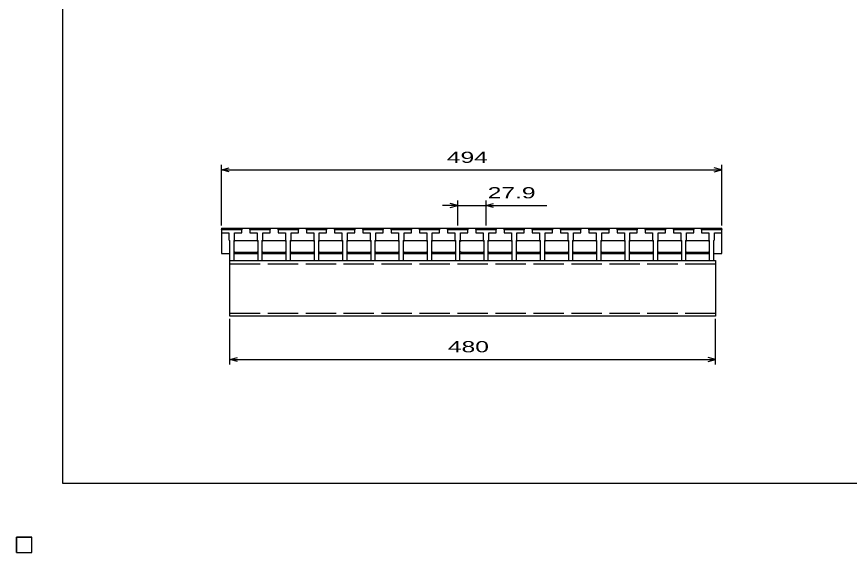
# Model space of a CAD drawing. Units: millimetres, scale not verified. Extents: x -910 to 866, y -641 to 527.
# Drawn here: x -910 to -87, y -641 to -112 of the extents above; entities that cross this region are included whole.
import ezdxf
from ezdxf.enums import TextEntityAlignment as Align

# ---------------------------------------------------------------- set-up
doc = ezdxf.new("R2010")
doc.units = ezdxf.units.MM
doc.header["$LTSCALE"] = 5
doc.linetypes.add('DASHED', pattern=[7.5, 6, -1.5])
for name, color, linetype, lineweight in [('0_2', 150, 'Continuous', 25), ('16', 3, 'Continuous', 25), ('22', 2, 'Continuous', 25)]:
    doc.layers.add(name, color=color, linetype=linetype, lineweight=lineweight)
doc.styles.add('ベクトル', font='')
doc.styles.get('ベクトル').set_extended_font_data('ベクトル')

msp = doc.modelspace()

# ---------------------------------------------------------------- linework, layer by layer
at = {"layer": '0_2'}
for p, q in [((-864.5, -573.25), (-864.5, 526.75)), ((865.5, -573.25), (-864.5, -573.25))]:
    msp.add_line(p, q, dxfattribs=at)
at = {"layer": '16'}
for p, q in [((-707.5, -322.75), (-707, -321.25)), ((-707.5, -321.25), (-213.5, -321.25)), ((-707.5, -321.25), (-707.5, -346.25)), ((-707.5, -322.75), (-707.5, -325.75)), ((-687.5, -322.75), (-707.5, -322.75)), ((-707.5, -325.75), (-700.25, -325.75)), ((-707, -321.25), (-704.1, -321.25)), ((-704.1, -321.25), (-703.6, -322.75)), ((-700.25, -325.75), (-700.25, -332.75)), ((-699.45, -322.75), (-698.95, -321.25)), ((-698.95, -321.25), (-696.05, -321.25)), ((-696.05, -321.25), (-695.55, -322.75)), ((-694.75, -332.75), (-694.75, -325.75)), ((-694.75, -325.75), (-687.5, -325.75)), ((-691.4, -322.75), (-690.9, -321.25)), ((-690.9, -321.25), (-688, -321.25)), ((-688, -321.25), (-687.5, -322.75)), ((-687.5, -325.75), (-687.5, -322.75)), ((-679.6, -322.75), (-679.1, -321.25)), ((-679.6, -322.75), (-679.6, -325.75)), ((-659.6, -322.75), (-679.6, -322.75)), ((-679.6, -325.75), (-672.35, -325.75)), ((-679.1, -321.25), (-676.2, -321.25)), ((-676.2, -321.25), (-675.7, -322.75)), ((-672.35, -325.75), (-672.35, -332.75)), ((-671.55, -322.75), (-671.05, -321.25)), ((-671.05, -321.25), (-668.15, -321.25)), ((-668.15, -321.25), (-667.65, -322.75)), ((-666.85, -332.75), (-666.85, -325.75)), ((-666.85, -325.75), (-659.6, -325.75)), ((-663.5, -322.75), (-663, -321.25)), ((-663, -321.25), (-660.1, -321.25)), ((-660.1, -321.25), (-659.6, -322.75)), ((-659.6, -325.75), (-659.6, -322.75)), ((-651.7, -322.75), (-651.2, -321.25)), ((-651.7, -322.75), (-651.7, -325.75)), ((-631.7, -322.75), (-651.7, -322.75)), ((-651.7, -325.75), (-644.45, -325.75)), ((-651.2, -321.25), (-648.3, -321.25)), ((-648.3, -321.25), (-647.8, -322.75)), ((-644.45, -325.75), (-644.45, -332.75)), ((-643.65, -322.75), (-643.15, -321.25)), ((-643.15, -321.25), (-640.25, -321.25)), ((-640.25, -321.25), (-639.75, -322.75)), ((-638.95, -332.75), (-638.95, -325.75)), ((-638.95, -325.75), (-631.7, -325.75)), ((-635.6, -322.75), (-635.1, -321.25)), ((-635.1, -321.25), (-632.2, -321.25)), ((-632.2, -321.25), (-631.7, -322.75)), ((-631.7, -325.75), (-631.7, -322.75)), ((-623.8, -322.75), (-623.3, -321.25)), ((-623.8, -322.75), (-623.8, -325.75)), ((-603.8, -322.75), (-623.8, -322.75)), ((-623.8, -325.75), (-616.55, -325.75)), ((-623.3, -321.25), (-620.4, -321.25)), ((-620.4, -321.25), (-619.9, -322.75)), ((-616.55, -325.75), (-616.55, -332.75)), ((-615.75, -322.75), (-615.25, -321.25)), ((-615.25, -321.25), (-612.35, -321.25)), ((-612.35, -321.25), (-611.85, -322.75)), ((-611.05, -332.75), (-611.05, -325.75)), ((-611.05, -325.75), (-603.8, -325.75)), ((-607.7, -322.75), (-607.2, -321.25)), ((-607.2, -321.25), (-604.3, -321.25)), ((-604.3, -321.25), (-603.8, -322.75)), ((-603.8, -325.75), (-603.8, -322.75)), ((-595.9, -322.75), (-595.4, -321.25)), ((-595.9, -322.75), (-595.9, -325.75)), ((-575.9, -322.75), (-595.9, -322.75)), ((-595.9, -325.75), (-588.65, -325.75)), ((-595.4, -321.25), (-592.5, -321.25)), ((-592.5, -321.25), (-592, -322.75)), ((-588.65, -325.75), (-588.65, -332.75)), ((-587.85, -322.75), (-587.35, -321.25)), ((-587.35, -321.25), (-584.45, -321.25)), ((-584.45, -321.25), (-583.95, -322.75)), ((-583.15, -332.75), (-583.15, -325.75)), ((-583.15, -325.75), (-575.9, -325.75)), ((-579.8, -322.75), (-579.3, -321.25)), ((-579.3, -321.25), (-576.4, -321.25)), ((-576.4, -321.25), (-575.9, -322.75)), ((-575.9, -325.75), (-575.9, -322.75)), ((-568, -322.75), (-567.5, -321.25)), ((-568, -322.75), (-568, -325.75)), ((-548, -322.75), (-568, -322.75)), ((-568, -325.75), (-560.75, -325.75)), ((-567.5, -321.25), (-564.6, -321.25)), ((-564.6, -321.25), (-564.1, -322.75)), ((-560.75, -325.75), (-560.75, -332.75)), ((-559.95, -322.75), (-559.45, -321.25)), ((-559.45, -321.25), (-556.55, -321.25)), ((-556.55, -321.25), (-556.05, -322.75)), ((-555.25, -332.75), (-555.25, -325.75)), ((-555.25, -325.75), (-548, -325.75)), ((-551.9, -322.75), (-551.4, -321.25)), ((-551.4, -321.25), (-548.5, -321.25)), ((-548.5, -321.25), (-548, -322.75)), ((-548, -325.75), (-548, -322.75)), ((-540.1, -322.75), (-539.6, -321.25)), ((-540.1, -322.75), (-540.1, -325.75)), ((-520.1, -322.75), (-540.1, -322.75)), ((-540.1, -325.75), (-532.85, -325.75)), ((-539.6, -321.25), (-536.7, -321.25)), ((-536.7, -321.25), (-536.2, -322.75)), ((-532.85, -325.75), (-532.85, -332.75)), ((-532.05, -322.75), (-531.55, -321.25)), ((-531.55, -321.25), (-528.65, -321.25)), ((-528.65, -321.25), (-528.15, -322.75)), ((-527.35, -332.75), (-527.35, -325.75)), ((-527.35, -325.75), (-520.1, -325.75)), ((-524, -322.75), (-523.5, -321.25)), ((-523.5, -321.25), (-520.6, -321.25)), ((-520.6, -321.25), (-520.1, -322.75)), ((-520.1, -325.75), (-520.1, -322.75)), ((-512.2, -322.75), (-511.7, -321.25)), ((-512.2, -322.75), (-512.2, -325.75)), ((-492.2, -322.75), (-512.2, -322.75)), ((-512.2, -325.75), (-504.95, -325.75)), ((-511.7, -321.25), (-508.8, -321.25)), ((-508.8, -321.25), (-508.3, -322.75)), ((-504.95, -325.75), (-504.95, -332.75)), ((-504.15, -322.75), (-503.65, -321.25)), ((-503.65, -321.25), (-500.75, -321.25)), ((-500.75, -321.25), (-500.25, -322.75)), ((-499.45, -332.75), (-499.45, -325.75)), ((-499.45, -325.75), (-492.2, -325.75)), ((-496.1, -322.75), (-495.6, -321.25)), ((-495.6, -321.25), (-492.7, -321.25)), ((-492.7, -321.25), (-492.2, -322.75)), ((-492.2, -325.75), (-492.2, -322.75)), ((-484.3, -322.75), (-483.8, -321.25)), ((-484.3, -322.75), (-484.3, -325.75)), ((-464.3, -322.75), (-484.3, -322.75)), ((-484.3, -325.75), (-477.05, -325.75)), ((-483.8, -321.25), (-480.9, -321.25)), ((-480.9, -321.25), (-480.4, -322.75)), ((-477.05, -325.75), (-477.05, -332.75)), ((-476.25, -322.75), (-475.75, -321.25)), ((-475.75, -321.25), (-472.85, -321.25)), ((-472.85, -321.25), (-472.35, -322.75)), ((-471.55, -332.75), (-471.55, -325.75)), ((-471.55, -325.75), (-464.3, -325.75)), ((-468.2, -322.75), (-467.7, -321.25)), ((-467.7, -321.25), (-464.8, -321.25)), ((-464.8, -321.25), (-464.3, -322.75)), ((-464.3, -325.75), (-464.3, -322.75)), ((-456.4, -322.75), (-455.9, -321.25)), ((-456.4, -322.75), (-456.4, -325.75)), ((-436.4, -322.75), (-456.4, -322.75)), ((-456.4, -325.75), (-449.15, -325.75)), ((-455.9, -321.25), (-453, -321.25)), ((-453, -321.25), (-452.5, -322.75)), ((-449.15, -325.75), (-449.15, -332.75)), ((-448.35, -322.75), (-447.85, -321.25)), ((-447.85, -321.25), (-444.95, -321.25)), ((-444.95, -321.25), (-444.45, -322.75)), ((-443.65, -332.75), (-443.65, -325.75)), ((-443.65, -325.75), (-436.4, -325.75)), ((-440.3, -322.75), (-439.8, -321.25)), ((-439.8, -321.25), (-436.9, -321.25)), ((-436.9, -321.25), (-436.4, -322.75)), ((-436.4, -325.75), (-436.4, -322.75)), ((-428.5, -322.75), (-428, -321.25)), ((-428.5, -322.75), (-428.5, -325.75)), ((-408.5, -322.75), (-428.5, -322.75)), ((-428.5, -325.75), (-421.25, -325.75)), ((-428, -321.25), (-425.1, -321.25)), ((-425.1, -321.25), (-424.6, -322.75)), ((-421.25, -325.75), (-421.25, -332.75)), ((-420.45, -322.75), (-419.95, -321.25)), ((-419.95, -321.25), (-417.05, -321.25)), ((-417.05, -321.25), (-416.55, -322.75)), ((-415.75, -332.75), (-415.75, -325.75)), ((-415.75, -325.75), (-408.5, -325.75)), ((-412.4, -322.75), (-411.9, -321.25)), ((-411.9, -321.25), (-409, -321.25)), ((-409, -321.25), (-408.5, -322.75)), ((-408.5, -325.75), (-408.5, -322.75)), ((-400.6, -322.75), (-400.1, -321.25)), ((-400.6, -322.75), (-400.6, -325.75)), ((-380.6, -322.75), (-400.6, -322.75)), ((-400.6, -325.75), (-393.35, -325.75)), ((-400.1, -321.25), (-397.2, -321.25)), ((-397.2, -321.25), (-396.7, -322.75)), ((-393.35, -325.75), (-393.35, -332.75)), ((-392.55, -322.75), (-392.05, -321.25)), ((-392.05, -321.25), (-389.15, -321.25)), ((-389.15, -321.25), (-388.65, -322.75)), ((-387.85, -332.75), (-387.85, -325.75)), ((-387.85, -325.75), (-380.6, -325.75)), ((-384.5, -322.75), (-384, -321.25)), ((-384, -321.25), (-381.1, -321.25)), ((-381.1, -321.25), (-380.6, -322.75)), ((-380.6, -325.75), (-380.6, -322.75)), ((-372.7, -322.75), (-372.2, -321.25)), ((-372.7, -322.75), (-372.7, -325.75)), ((-352.7, -322.75), (-372.7, -322.75)), ((-372.7, -325.75), (-365.45, -325.75)), ((-372.2, -321.25), (-369.3, -321.25)), ((-369.3, -321.25), (-368.8, -322.75)), ((-365.45, -325.75), (-365.45, -332.75)), ((-364.65, -322.75), (-364.15, -321.25)), ((-364.15, -321.25), (-361.25, -321.25)), ((-361.25, -321.25), (-360.75, -322.75)), ((-359.95, -332.75), (-359.95, -325.75)), ((-359.95, -325.75), (-352.7, -325.75)), ((-356.6, -322.75), (-356.1, -321.25)), ((-356.1, -321.25), (-353.2, -321.25)), ((-353.2, -321.25), (-352.7, -322.75)), ((-352.7, -325.75), (-352.7, -322.75)), ((-344.8, -322.75), (-344.3, -321.25)), ((-344.8, -322.75), (-344.8, -325.75)), ((-324.8, -322.75), (-344.8, -322.75)), ((-344.8, -325.75), (-337.55, -325.75)), ((-344.3, -321.25), (-341.4, -321.25)), ((-341.4, -321.25), (-340.9, -322.75)), ((-337.55, -325.75), (-337.55, -332.75)), ((-336.75, -322.75), (-336.25, -321.25)), ((-336.25, -321.25), (-333.35, -321.25)), ((-333.35, -321.25), (-332.85, -322.75)), ((-332.05, -332.75), (-332.05, -325.75)), ((-332.05, -325.75), (-324.8, -325.75)), ((-328.7, -322.75), (-328.2, -321.25)), ((-328.2, -321.25), (-325.3, -321.25)), ((-325.3, -321.25), (-324.8, -322.75)), ((-324.8, -325.75), (-324.8, -322.75)), ((-316.9, -322.75), (-316.4, -321.25)), ((-316.9, -322.75), (-316.9, -325.75)), ((-296.9, -322.75), (-316.9, -322.75)), ((-316.9, -325.75), (-309.65, -325.75)), ((-316.4, -321.25), (-313.5, -321.25)), ((-313.5, -321.25), (-313, -322.75)), ((-309.65, -325.75), (-309.65, -332.75)), ((-308.85, -322.75), (-308.35, -321.25)), ((-308.35, -321.25), (-305.45, -321.25)), ((-305.45, -321.25), (-304.95, -322.75)), ((-304.15, -332.75), (-304.15, -325.75)), ((-304.15, -325.75), (-296.9, -325.75)), ((-300.8, -322.75), (-300.3, -321.25)), ((-300.3, -321.25), (-297.4, -321.25)), ((-297.4, -321.25), (-296.9, -322.75)), ((-296.9, -325.75), (-296.9, -322.75)), ((-289, -322.75), (-288.5, -321.25)), ((-289, -322.75), (-289, -325.75)), ((-269, -322.75), (-289, -322.75)), ((-289, -325.75), (-281.75, -325.75)), ((-288.5, -321.25), (-285.6, -321.25)), ((-285.6, -321.25), (-285.1, -322.75)), ((-281.75, -325.75), (-281.75, -332.75)), ((-280.95, -322.75), (-280.45, -321.25)), ((-280.45, -321.25), (-277.55, -321.25)), ((-277.55, -321.25), (-277.05, -322.75)), ((-276.25, -332.75), (-276.25, -325.75)), ((-276.25, -325.75), (-269, -325.75)), ((-272.9, -322.75), (-272.4, -321.25)), ((-272.4, -321.25), (-269.5, -321.25)), ((-269.5, -321.25), (-269, -322.75)), ((-269, -325.75), (-269, -322.75)), ((-261.1, -322.75), (-260.6, -321.25)), ((-261.1, -322.75), (-261.1, -325.75)), ((-241.1, -322.75), (-261.1, -322.75)), ((-261.1, -325.75), (-253.85, -325.75)), ((-260.6, -321.25), (-257.7, -321.25)), ((-257.7, -321.25), (-257.2, -322.75)), ((-253.85, -325.75), (-253.85, -332.75)), ((-253.05, -322.75), (-252.55, -321.25)), ((-252.55, -321.25), (-249.65, -321.25)), ((-249.65, -321.25), (-249.15, -322.75)), ((-248.35, -332.75), (-248.35, -325.75)), ((-248.35, -325.75), (-241.1, -325.75)), ((-245, -322.75), (-244.5, -321.25)), ((-244.5, -321.25), (-241.6, -321.25)), ((-241.6, -321.25), (-241.1, -322.75)), ((-241.1, -325.75), (-241.1, -322.75)), ((-233.5, -322.75), (-233, -321.25)), ((-233.5, -322.75), (-233.5, -325.75)), ((-213.5, -322.75), (-233.5, -322.75)), ((-233.5, -325.75), (-226.25, -325.75)), ((-233, -321.25), (-230.1, -321.25)), ((-230.1, -321.25), (-229.6, -322.75)), ((-226.25, -325.75), (-226.25, -332.75)), ((-225.45, -322.75), (-224.95, -321.25)), ((-224.95, -321.25), (-222.05, -321.25)), ((-222.05, -321.25), (-221.55, -322.75)), ((-220.75, -332.75), (-220.75, -325.75)), ((-220.75, -325.75), (-213.5, -325.75)), ((-217.4, -322.75), (-216.9, -321.25)), ((-216.9, -321.25), (-214, -321.25)), ((-214, -321.25), (-213.5, -322.75)), ((-213.5, -346.25), (-213.5, -321.25)), ((-213.5, -325.75), (-213.5, -322.75)), ((-700.25, -332.75), (-699.75, -333.25)), ((-699.75, -333.25), (-699.75, -353.25)), ((-695.25, -333.25), (-694.75, -332.75)), ((-695.25, -353.25), (-695.25, -333.25)), ((-695.25, -334.25), (-694.25, -333.25)), ((-694.25, -333.25), (-672.85, -333.25)), ((-672.85, -333.25), (-671.85, -334.25)), ((-672.35, -332.75), (-671.85, -333.25)), ((-671.85, -333.25), (-671.85, -353.25)), ((-667.35, -333.25), (-666.85, -332.75)), ((-667.35, -353.25), (-667.35, -333.25)), ((-667.35, -334.25), (-666.35, -333.25)), ((-666.35, -333.25), (-644.95, -333.25)), ((-644.95, -333.25), (-643.95, -334.25)), ((-644.45, -332.75), (-643.95, -333.25)), ((-643.95, -333.25), (-643.95, -353.25)), ((-639.45, -333.25), (-638.95, -332.75)), ((-639.45, -353.25), (-639.45, -333.25)), ((-639.45, -334.25), (-638.45, -333.25)), ((-638.45, -333.25), (-617.05, -333.25)), ((-617.05, -333.25), (-616.05, -334.25)), ((-616.55, -332.75), (-616.05, -333.25)), ((-616.05, -333.25), (-616.05, -353.25)), ((-611.55, -333.25), (-611.05, -332.75)), ((-611.55, -353.25), (-611.55, -333.25)), ((-611.55, -334.25), (-610.55, -333.25)), ((-610.55, -333.25), (-589.15, -333.25)), ((-589.15, -333.25), (-588.15, -334.25)), ((-588.65, -332.75), (-588.15, -333.25)), ((-588.15, -333.25), (-588.15, -353.25)), ((-583.65, -333.25), (-583.15, -332.75)), ((-583.65, -353.25), (-583.65, -333.25)), ((-583.65, -334.25), (-582.65, -333.25)), ((-582.65, -333.25), (-561.25, -333.25)), ((-561.25, -333.25), (-560.25, -334.25)), ((-560.75, -332.75), (-560.25, -333.25)), ((-560.25, -333.25), (-560.25, -353.25)), ((-555.75, -333.25), (-555.25, -332.75)), ((-555.75, -353.25), (-555.75, -333.25)), ((-555.75, -334.25), (-554.75, -333.25)), ((-554.75, -333.25), (-533.35, -333.25)), ((-533.35, -333.25), (-532.35, -334.25)), ((-532.85, -332.75), (-532.35, -333.25)), ((-532.35, -333.25), (-532.35, -353.25)), ((-527.85, -333.25), (-527.35, -332.75)), ((-527.85, -353.25), (-527.85, -333.25)), ((-527.85, -334.25), (-526.85, -333.25)), ((-526.85, -333.25), (-505.45, -333.25)), ((-505.45, -333.25), (-504.45, -334.25)), ((-504.95, -332.75), (-504.45, -333.25)), ((-504.45, -333.25), (-504.45, -353.25)), ((-499.95, -333.25), (-499.45, -332.75)), ((-499.95, -353.25), (-499.95, -333.25)), ((-499.95, -334.25), (-498.95, -333.25)), ((-498.95, -333.25), (-477.55, -333.25)), ((-477.55, -333.25), (-476.55, -334.25)), ((-477.05, -332.75), (-476.55, -333.25)), ((-476.55, -333.25), (-476.55, -353.25)), ((-472.05, -333.25), (-471.55, -332.75)), ((-472.05, -353.25), (-472.05, -333.25)), ((-472.05, -334.25), (-471.05, -333.25)), ((-471.05, -333.25), (-449.65, -333.25)), ((-449.65, -333.25), (-448.65, -334.25)), ((-449.15, -332.75), (-448.65, -333.25)), ((-448.65, -333.25), (-448.65, -353.25)), ((-444.15, -333.25), (-443.65, -332.75)), ((-444.15, -353.25), (-444.15, -333.25)), ((-444.15, -334.25), (-443.15, -333.25)), ((-443.15, -333.25), (-421.75, -333.25)), ((-421.75, -333.25), (-420.75, -334.25)), ((-421.25, -332.75), (-420.75, -333.25)), ((-420.75, -333.25), (-420.75, -353.25)), ((-416.25, -333.25), (-415.75, -332.75)), ((-416.25, -353.25), (-416.25, -333.25)), ((-416.25, -334.25), (-415.25, -333.25)), ((-415.25, -333.25), (-393.85, -333.25)), ((-393.85, -333.25), (-392.85, -334.25)), ((-393.35, -332.75), (-392.85, -333.25)), ((-392.85, -333.25), (-392.85, -353.25)), ((-388.35, -333.25), (-387.85, -332.75)), ((-388.35, -353.25), (-388.35, -333.25)), ((-388.35, -334.25), (-387.35, -333.25)), ((-387.35, -333.25), (-365.95, -333.25)), ((-365.95, -333.25), (-364.95, -334.25)), ((-365.45, -332.75), (-364.95, -333.25)), ((-364.95, -333.25), (-364.95, -353.25)), ((-360.45, -333.25), (-359.95, -332.75)), ((-360.45, -353.25), (-360.45, -333.25)), ((-360.45, -334.25), (-359.45, -333.25)), ((-359.45, -333.25), (-338.05, -333.25)), ((-338.05, -333.25), (-337.05, -334.25)), ((-337.55, -332.75), (-337.05, -333.25)), ((-337.05, -333.25), (-337.05, -353.25)), ((-332.55, -333.25), (-332.05, -332.75)), ((-332.55, -353.25), (-332.55, -333.25)), ((-332.55, -334.25), (-331.55, -333.25)), ((-331.55, -333.25), (-310.15, -333.25)), ((-310.15, -333.25), (-309.15, -334.25)), ((-309.65, -332.75), (-309.15, -333.25)), ((-309.15, -333.25), (-309.15, -353.25)), ((-304.65, -333.25), (-304.15, -332.75)), ((-304.65, -353.25), (-304.65, -333.25)), ((-304.65, -334.25), (-303.65, -333.25)), ((-303.65, -333.25), (-282.25, -333.25)), ((-282.25, -333.25), (-281.25, -334.25)), ((-281.75, -332.75), (-281.25, -333.25)), ((-281.25, -333.25), (-281.25, -353.25)), ((-276.75, -333.25), (-276.25, -332.75)), ((-276.75, -353.25), (-276.75, -333.25)), ((-276.75, -334.25), (-275.75, -333.25)), ((-275.75, -333.25), (-254.35, -333.25)), ((-254.35, -333.25), (-253.35, -334.25)), ((-253.85, -332.75), (-253.35, -333.25)), ((-253.35, -333.25), (-253.35, -353.25)), ((-248.85, -333.25), (-248.35, -332.75)), ((-248.85, -353.25), (-248.85, -333.25)), ((-248.85, -334.25), (-247.85, -333.25)), ((-247.85, -333.25), (-226.75, -333.25)), ((-226.75, -333.25), (-225.75, -334.25)), ((-226.25, -332.75), (-225.75, -333.25)), ((-225.75, -333.25), (-225.75, -353.25)), ((-221.25, -333.25), (-220.75, -332.75)), ((-221.25, -353.25), (-221.25, -333.25)), ((-694.25, -345.25), (-695.25, -344.25)), ((-672.85, -345.25), (-694.25, -345.25)), ((-671.85, -344.25), (-672.85, -345.25)), ((-666.35, -345.25), (-667.35, -344.25)), ((-644.95, -345.25), (-666.35, -345.25)), ((-643.95, -344.25), (-644.95, -345.25)), ((-638.45, -345.25), (-639.45, -344.25)), ((-617.05, -345.25), (-638.45, -345.25)), ((-616.05, -344.25), (-617.05, -345.25)), ((-610.55, -345.25), (-611.55, -344.25)), ((-589.15, -345.25), (-610.55, -345.25)), ((-588.15, -344.25), (-589.15, -345.25)), ((-582.65, -345.25), (-583.65, -344.25)), ((-561.25, -345.25), (-582.65, -345.25)), ((-560.25, -344.25), (-561.25, -345.25)), ((-554.75, -345.25), (-555.75, -344.25)), ((-533.35, -345.25), (-554.75, -345.25)), ((-532.35, -344.25), (-533.35, -345.25)), ((-526.85, -345.25), (-527.85, -344.25)), ((-505.45, -345.25), (-526.85, -345.25)), ((-504.45, -344.25), (-505.45, -345.25)), ((-498.95, -345.25), (-499.95, -344.25)), ((-477.55, -345.25), (-498.95, -345.25)), ((-476.55, -344.25), (-477.55, -345.25)), ((-471.05, -345.25), (-472.05, -344.25)), ((-449.65, -345.25), (-471.05, -345.25)), ((-448.65, -344.25), (-449.65, -345.25)), ((-443.15, -345.25), (-444.15, -344.25)), ((-421.75, -345.25), (-443.15, -345.25)), ((-420.75, -344.25), (-421.75, -345.25)), ((-415.25, -345.25), (-416.25, -344.25)), ((-393.85, -345.25), (-415.25, -345.25)), ((-392.85, -344.25), (-393.85, -345.25)), ((-387.35, -345.25), (-388.35, -344.25)), ((-365.95, -345.25), (-387.35, -345.25)), ((-364.95, -344.25), (-365.95, -345.25)), ((-359.45, -345.25), (-360.45, -344.25)), ((-338.05, -345.25), (-359.45, -345.25)), ((-337.05, -344.25), (-338.05, -345.25)), ((-331.55, -345.25), (-332.55, -344.25)), ((-310.15, -345.25), (-331.55, -345.25)), ((-309.15, -344.25), (-310.15, -345.25)), ((-303.65, -345.25), (-304.65, -344.25)), ((-282.25, -345.25), (-303.65, -345.25)), ((-281.25, -344.25), (-282.25, -345.25)), ((-275.75, -345.25), (-276.75, -344.25)), ((-254.35, -345.25), (-275.75, -345.25)), ((-253.35, -344.25), (-254.35, -345.25)), ((-247.85, -345.25), (-248.85, -344.25)), ((-226.75, -345.25), (-247.85, -345.25)), ((-225.75, -344.25), (-226.75, -345.25)), ((-707.5, -346.25), (-699.75, -346.25)), ((-699.75, -353.25), (-695.25, -353.25)), ((-699.5, -353.25), (-219.5, -353.25)), ((-699.5, -408.25), (-699.5, -353.25)), ((-695.25, -346.25), (-671.85, -346.25)), ((-671.85, -353.25), (-667.35, -353.25)), ((-667.35, -346.25), (-643.95, -346.25)), ((-643.95, -353.25), (-639.45, -353.25)), ((-639.45, -346.25), (-616.05, -346.25)), ((-616.05, -353.25), (-611.55, -353.25)), ((-611.55, -346.25), (-588.15, -346.25)), ((-588.15, -353.25), (-583.65, -353.25)), ((-583.65, -346.25), (-560.25, -346.25)), ((-560.25, -353.25), (-555.75, -353.25)), ((-555.75, -346.25), (-532.35, -346.25)), ((-532.35, -353.25), (-527.85, -353.25)), ((-527.85, -346.25), (-504.45, -346.25)), ((-504.45, -353.25), (-499.95, -353.25)), ((-499.95, -346.25), (-476.55, -346.25)), ((-476.55, -353.25), (-472.05, -353.25)), ((-472.05, -346.25), (-448.65, -346.25)), ((-448.65, -353.25), (-444.15, -353.25)), ((-444.15, -346.25), (-420.75, -346.25)), ((-420.75, -353.25), (-416.25, -353.25)), ((-416.25, -346.25), (-392.85, -346.25)), ((-392.85, -353.25), (-388.35, -353.25)), ((-388.35, -346.25), (-364.95, -346.25)), ((-364.95, -353.25), (-360.45, -353.25)), ((-360.45, -346.25), (-337.05, -346.25)), ((-337.05, -353.25), (-332.55, -353.25)), ((-332.55, -346.25), (-309.15, -346.25)), ((-309.15, -353.25), (-304.65, -353.25)), ((-304.65, -346.25), (-281.25, -346.25)), ((-281.25, -353.25), (-276.75, -353.25)), ((-276.75, -346.25), (-253.35, -346.25)), ((-253.35, -353.25), (-248.85, -353.25)), ((-248.85, -346.25), (-225.75, -346.25)), ((-225.75, -353.25), (-221.25, -353.25)), ((-221.25, -346.25), (-213.5, -346.25)), ((-219.5, -353.25), (-219.5, -408.25)), ((-219.5, -408.25), (-699.5, -408.25)), ((-910, -626.25), (-895, -626.25)), ((-910, -641.25), (-910, -626.25)), ((-910, -626.25), (-895, -626.25)), ((-910, -641.25), (-910, -626.25)), ((-910, -626.25), (-895, -626.25)), ((-910, -641.25), (-910, -626.25)), ((-910, -626.25), (-895, -626.25)), ((-910, -641.25), (-910, -626.25)), ((-910, -626.25), (-895, -626.25)), ((-910, -641.25), (-910, -626.25)), ((-895, -641.25), (-895, -626.25)), ((-895, -641.25), (-895, -626.25)), ((-895, -641.25), (-895, -626.25)), ((-895, -641.25), (-895, -626.25)), ((-895, -641.25), (-895, -626.25)), ((-910, -641.25), (-895, -641.25)), ((-910, -641.25), (-895, -641.25)), ((-910, -641.25), (-895, -641.25)), ((-910, -641.25), (-895, -641.25)), ((-910, -641.25), (-895, -641.25))]:
    msp.add_line(p, q, dxfattribs=at)
at = {"layer": '16', "linetype": 'DASHED'}
for p, q in [((-699.5, -356.45), (-219.5, -356.45)), ((-699.5, -405.05), (-219.5, -405.05))]:
    msp.add_line(p, q, dxfattribs=at)
at = {"layer": '22', "color": 4}
for p, q in [((-707.5, -318.75), (-707.5, -258.75)), ((-707.5, -263.75), (-700, -261.75)), ((-213.5, -263.75), (-221, -261.75)), ((-213.5, -318.75), (-213.5, -258.75)), ((-700, -265.75), (-707.5, -263.75)), ((-707.5, -263.75), (-213.5, -263.75)), ((-221, -265.75), (-213.5, -263.75)), ((-474.3, -318.75), (-474.3, -293.75)), ((-446.4, -293.75), (-446.4, -318.75)), ((-474.3, -298.75), (-489.3, -298.75)), ((-474.3, -298.75), (-481.8, -296.75)), ((-481.8, -300.75), (-474.3, -298.75)), ((-474.3, -298.75), (-446.4, -298.75)), ((-446.4, -298.75), (-438.9, -296.75)), ((-438.9, -300.75), (-446.4, -298.75)), ((-446.4, -298.75), (-386.4, -298.75)), ((-699.5, -455.75), (-699.5, -410.75)), ((-219.5, -455.75), (-219.5, -410.75)), ((-699.5, -450.75), (-692, -448.75)), ((-692, -452.75), (-699.5, -450.75)), ((-699.5, -450.75), (-219.5, -450.75)), ((-219.5, -450.75), (-227, -448.75)), ((-227, -452.75), (-219.5, -450.75))]:
    msp.add_line(p, q, dxfattribs=at)
at = {"layer": '22'}
for p, q in [((-895, -626.25), (-910, -626.25)), ((-910, -626.25), (-910, -641.25)), ((-895, -626.25), (-910, -626.25)), ((-910, -626.25), (-910, -641.25)), ((-895, -626.25), (-910, -626.25)), ((-910, -626.25), (-910, -641.25)), ((-895, -641.25), (-895, -626.25)), ((-895, -641.25), (-895, -626.25)), ((-895, -641.25), (-895, -626.25)), ((-910, -641.25), (-895, -641.25)), ((-910, -641.25), (-895, -641.25)), ((-910, -641.25), (-895, -641.25))]:
    msp.add_line(p, q, dxfattribs=at)

# ---------------------------------------------------------------- texts
at = {"layer": '22', "style": 'ベクトル', "width": 1.65}
for s, p in [(' 494 ', (-491.75, -251.25)), (' 27.9 ', (-451.4, -286.25)), (' 480 ', (-490.75, -438.25))]:
    msp.add_text(s, height=11, dxfattribs=at).set_placement(p, align=Align.MIDDLE_LEFT)

doc.saveas('drawing.dxf')
